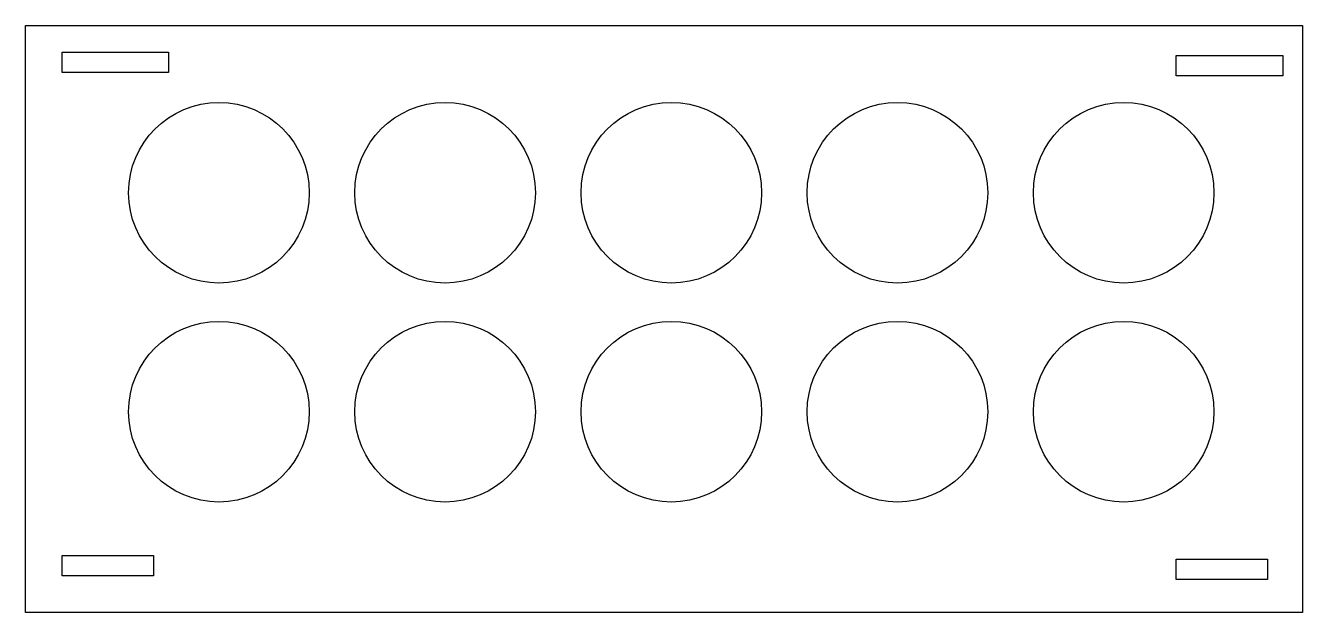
# Model space of a CAD drawing. Header units: inches. Extents: x 0 to 350, y 0 to 161.
import ezdxf

# ---------------------------------------------------------------- set-up
doc = ezdxf.new("R2010")
doc.units = ezdxf.units.IN
doc.header["$MEASUREMENT"] = 0

msp = doc.modelspace()

# ---------------------------------------------------------------- linework, layer by layer
for points in [[(0, 0), (0, 160.82), (350, 160.82), (350, 0)], [(10, 147.99), (10, 153.57), (39.22, 153.57), (39.22, 147.99)], [(315.37, 147), (315.37, 152.58), (344.6, 152.58), (344.6, 147)], [(10, 10), (10, 15.58), (35.04, 15.58), (35.04, 10)], [(315.37, 9), (315.37, 14.58), (340.41, 14.58), (340.41, 9)]]:
    msp.add_lwpolyline(points, close=True)
for centre in [(53, 115), (115, 115), (177, 115), (239, 115), (301, 115), (53, 55), (115, 55), (177, 55), (239, 55), (301, 55)]:
    msp.add_circle(centre, 24.75)

doc.saveas('drawing.dxf')
